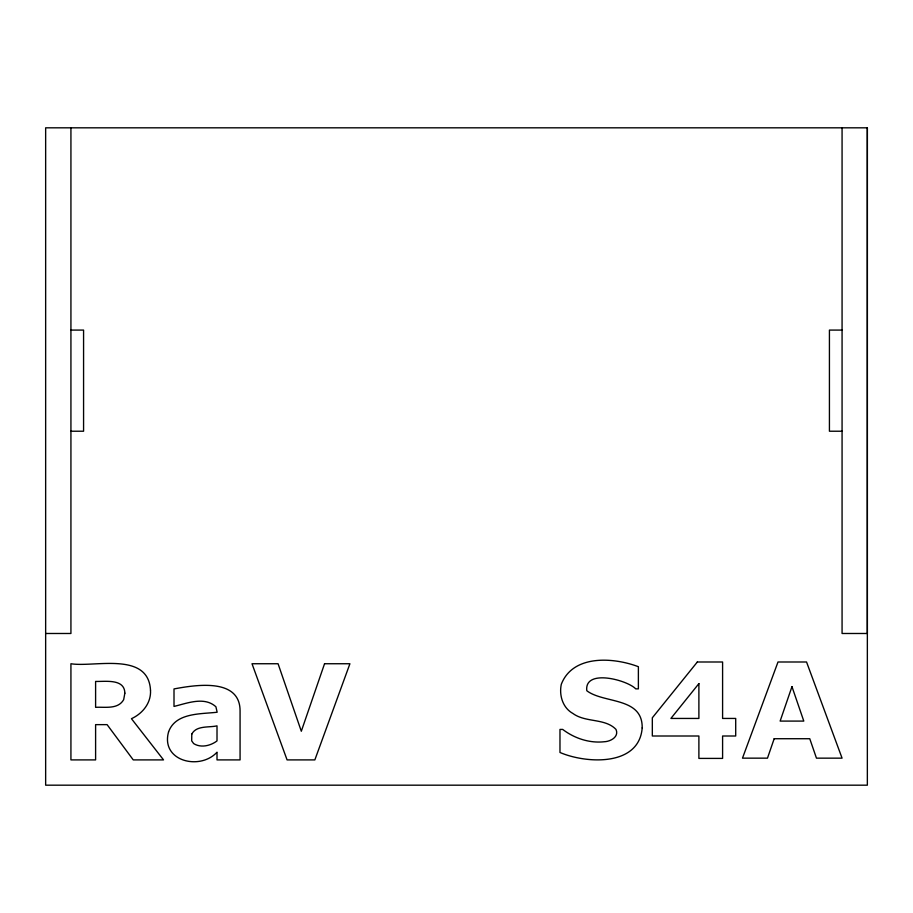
<?xml version="1.0" encoding="UTF-8"?>
<svg xmlns="http://www.w3.org/2000/svg" width="913" height="913" viewBox="0 0 913 913"><rect width="100%" height="100%" fill="white"/><g stroke="black" fill="none" stroke-linecap="round" stroke-linejoin="round"><path stroke-width="1.37" d="M867.35 127.82L867.35 785.18L45.65 785.18L45.65 127.82L867.35 127.82L867.35 633.485L842.071 633.485L842.071 127.82M70.929 330.084L83.574 330.084L83.574 431.221L70.929 431.221M842.071 330.084L829.426 330.084L829.426 431.221L842.071 431.221M45.65 633.485L70.929 633.485L70.929 127.82M642.193 727.935C639.1 766.806 585.975 763.667 559.977 752.472L559.977 729.419L562.693 729.419C574.403 738.332 589.387 743.365 604.155 741.755C610.443 741.561 619.254 736.917 616.013 729.441C605.079 717.983 585.621 722.834 572.919 713.475C562.693 707.86 558.961 695.181 561.312 684.259C572.919 654.347 613.513 657.257 638.381 666.707L638.381 688.859L635.733 688.859C627.242 679.968 584.126 668.419 586.797 690.742C603.904 703.752 642.695 696.802 642.193 727.935M168.563 731.884C160.414 761.214 199.958 770.823 217.009 752.209L217.009 759.901L240.073 759.901L240.073 710.554C239.742 677.435 194.709 685.104 174.006 688.927L174.006 706.422C187.062 703.318 204.307 696.185 215.913 706.776L217.146 712.231C200.632 714.171 175.524 712.562 168.563 731.884M150.497 690.148C151.296 702.93 142.599 713.589 131.449 718.691L163.541 759.901L133.252 759.901L107.095 724.637L95.603 724.637L95.603 759.901L70.929 759.901L70.929 663.74C93.993 667.574 148.317 651.06 150.497 690.148M191.776 734.109L191.696 740.865L193.636 743.57C200.826 748.181 210.549 745.807 217.009 740.922L217.009 725.858C208.837 727.729 196.386 725.264 191.776 734.109M124.853 693.184L123.666 699.678C117.948 709.629 105.143 706.776 95.603 707.324L95.603 681.429C105.44 681.714 124.636 678.473 124.853 693.184M791.97 686.633L780.136 721.087L803.794 721.087L791.97 686.633M324.549 663.74L301.313 731.245L278.066 663.74L252.011 663.74L287.081 759.901L314.848 759.901L349.919 663.74L324.549 663.74M774.178 738.72L767.479 758.155L742.486 758.155L778.002 661.993L806.544 661.993L842.071 758.155L816.462 758.155L809.763 738.72L774.178 738.72M698.89 683.62L670.895 718.44L698.89 718.44L698.89 683.62M697.338 661.993L652.327 717.789L652.327 736.004L698.89 736.004L698.89 758.406L722.594 758.406L722.594 736.004L735.707 736.004L735.707 718.44L722.594 718.44L722.594 661.993L697.338 661.993"/></g></svg>
